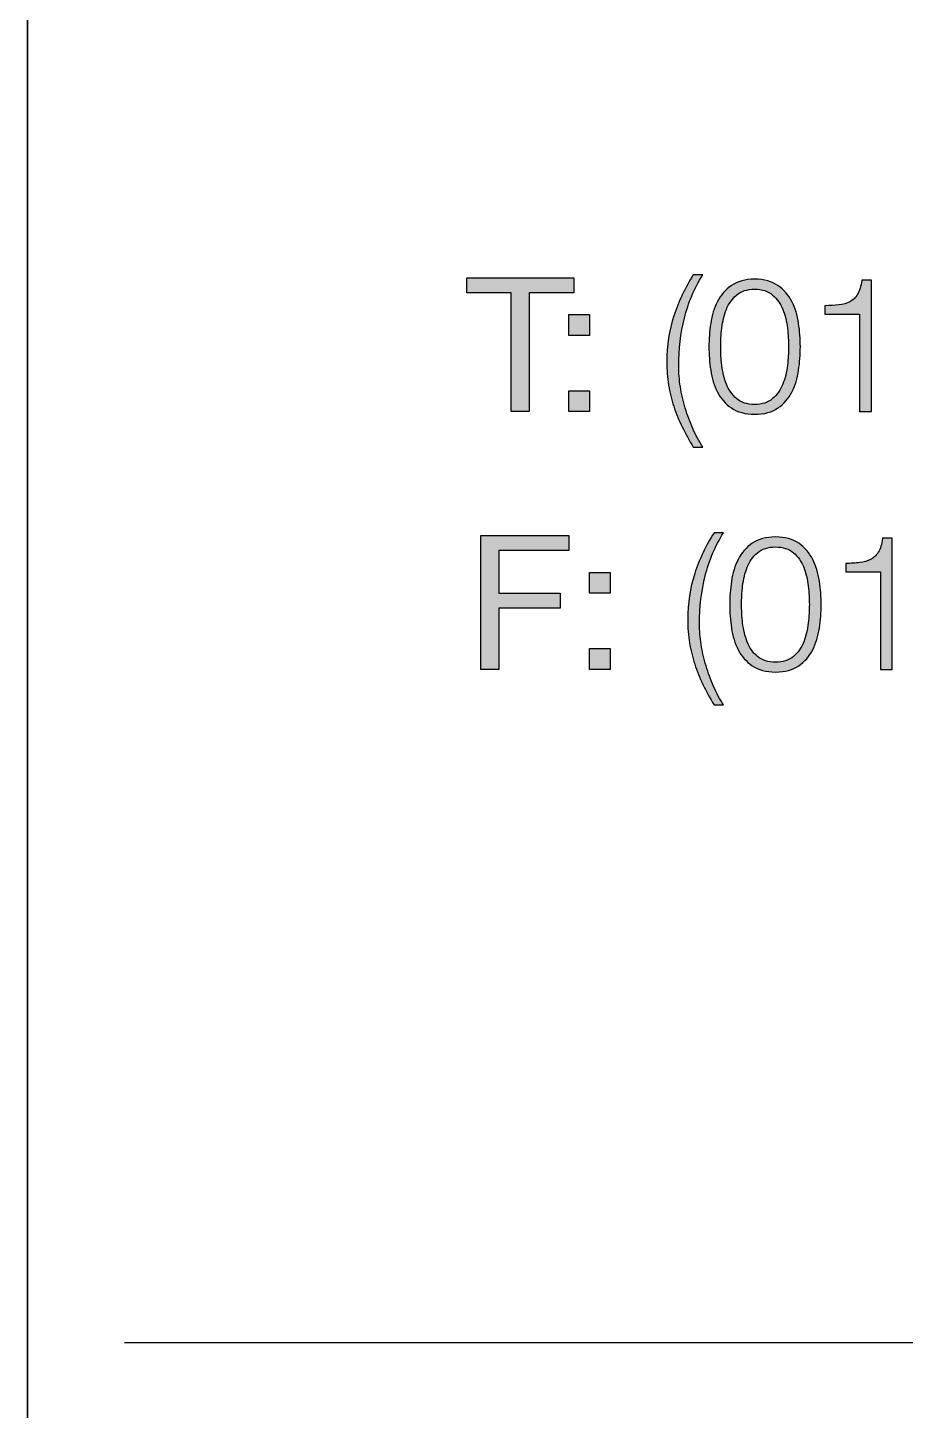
# Paper-space layout 'A3mask (portrait)' of a CAD drawing. Extents: x 0 to 277, y 0 to 394.
# Drawn here: x 188.65 to 197.55, y 14.01 to 28.03 of the extents above; entities that cross this region are included whole.
import ezdxf
from ezdxf.enums import TextEntityAlignment as Align

# ---------------------------------------------------------------- set-up
doc = ezdxf.new("R2010")
doc.units = 0
doc.layers.get('0').update_dxf_attribs({"linetype": 'CONTINUOUS'})
doc.layers.get('Defpoints').update_dxf_attribs({"linetype": 'CONTINUOUS'})
doc.layers.add('JPP_Mask', color=7, linetype='CONTINUOUS')
doc.styles.add('JPP', font='arial.ttf')

# ---------------------------------------------------------------- blocks, each defined once
blk = doc.blocks.new('A3mask (portrait)')
at = {"true_color": 0x004a91}
h = blk.add_hatch(color=154, dxfattribs=at)
edge = h.paths.add_edge_path()
edge.add_spline(control_points=[(195.249, 24.597), (195.249, 24.767), (195.268, 24.929), (195.307, 25.084)], knot_values=[7, 7, 7, 7, 8, 8, 8, 8], degree=3, periodic=0)
edge.add_spline(control_points=[(195.307, 25.084), (195.345, 25.238), (195.407, 25.384), (195.492, 25.521)], knot_values=[6, 6, 6, 6, 7, 7, 7, 7], degree=3, periodic=0)
edge.add_spline(control_points=[(195.492, 25.521), (195.492, 25.521), (195.397, 25.521), (195.397, 25.521), (195.313, 25.39), (195.248, 25.252), (195.2, 25.106), (195.153, 24.959), (195.129, 24.805), (195.129, 24.641)], knot_values=[3, 3, 3, 3, 4, 4, 4, 5, 5, 5, 6, 6, 6, 6], degree=3, periodic=0)
edge.add_spline(control_points=[(195.129, 24.641), (195.129, 24.558), (195.135, 24.479), (195.147, 24.404)], knot_values=[2, 2, 2, 2, 3, 3, 3, 3], degree=3, periodic=0)
edge.add_spline(control_points=[(195.147, 24.404), (195.159, 24.33), (195.177, 24.259), (195.199, 24.189)], knot_values=[1, 1, 1, 1, 2, 2, 2, 2], degree=3, periodic=0)
edge.add_spline(control_points=[(195.199, 24.189), (195.222, 24.119), (195.25, 24.05), (195.284, 23.982)], knot_values=[0, 0, 0, 0, 1, 1, 1, 1], degree=3, periodic=0)
edge.add_spline(control_points=[(195.284, 23.982), (195.318, 23.913), (195.355, 23.844), (195.397, 23.775)], knot_values=[13, 13, 13, 13, 14, 14, 14, 14], degree=3, periodic=0)
edge.add_spline(control_points=[(195.397, 23.775), (195.397, 23.775), (195.492, 23.775), (195.492, 23.775), (195.455, 23.833), (195.422, 23.896), (195.392, 23.963)], knot_values=[11, 11, 11, 11, 12, 12, 12, 13, 13, 13, 13], degree=3, periodic=0)
edge.add_spline(control_points=[(195.392, 23.963), (195.363, 24.03), (195.337, 24.099), (195.315, 24.171)], knot_values=[10, 10, 10, 10, 11, 11, 11, 11], degree=3, periodic=0)
edge.add_spline(control_points=[(195.315, 24.171), (195.294, 24.242), (195.277, 24.314), (195.266, 24.386)], knot_values=[9, 9, 9, 9, 10, 10, 10, 10], degree=3, periodic=0)
edge.add_spline(control_points=[(195.266, 24.386), (195.254, 24.459), (195.249, 24.529), (195.249, 24.597)], knot_values=[8, 8, 8, 8, 9, 9, 9, 9], degree=3, periodic=0)
at = {"true_color": 0x0081c6}
for points in [[(193.733, 25.34), (194.185, 25.34), (194.185, 25.492), (193.1, 25.492), (193.1, 25.34), (193.552, 25.34), (193.552, 24.136), (193.733, 24.136)], [(194.346, 25.118), (194.136, 25.118), (194.136, 24.907), (194.346, 24.907)], [(194.346, 24.346), (194.136, 24.346), (194.136, 24.136), (194.346, 24.136)], [(194.136, 22.88), (193.244, 22.88), (193.244, 21.523), (193.425, 21.523), (193.425, 22.144), (194.048, 22.144), (194.048, 22.296), (193.425, 22.296), (193.425, 22.728), (194.136, 22.728)], [(194.555, 22.505), (194.344, 22.505), (194.344, 22.294), (194.555, 22.294)], [(194.555, 21.734), (194.344, 21.734), (194.344, 21.523), (194.555, 21.523)]]:
    blk.add_hatch(color=142, dxfattribs=at).paths.add_polyline_path(points)
at = {"true_color": 0x004a91}
h = blk.add_hatch(color=154, dxfattribs=at)
edge = h.paths.add_edge_path()
edge.add_spline(control_points=[(196.482, 24.793), (196.482, 24.87), (196.476, 24.95), (196.464, 25.03)], knot_values=[2, 2, 2, 2, 3, 3, 3, 3], degree=3, periodic=0)
edge.add_spline(control_points=[(196.464, 25.03), (196.452, 25.112), (196.429, 25.185), (196.396, 25.251)], knot_values=[1, 1, 1, 1, 2, 2, 2, 2], degree=3, periodic=0)
edge.add_spline(control_points=[(196.396, 25.251), (196.362, 25.317), (196.315, 25.371), (196.255, 25.413)], knot_values=[0, 0, 0, 0, 1, 1, 1, 1], degree=3, periodic=0)
edge.add_spline(control_points=[(196.255, 25.413), (196.195, 25.456), (196.116, 25.477), (196.018, 25.477)], knot_values=[15, 15, 15, 15, 16, 16, 16, 16], degree=3, periodic=0)
edge.add_spline(control_points=[(196.018, 25.477), (195.922, 25.477), (195.844, 25.456), (195.783, 25.413)], knot_values=[14, 14, 14, 14, 15, 15, 15, 15], degree=3, periodic=0)
edge.add_spline(control_points=[(195.783, 25.413), (195.722, 25.371), (195.675, 25.317), (195.641, 25.251), (195.608, 25.185), (195.585, 25.112), (195.573, 25.03)], knot_values=[12, 12, 12, 12, 13, 13, 13, 14, 14, 14, 14], degree=3, periodic=0)
edge.add_spline(control_points=[(195.573, 25.03), (195.561, 24.95), (195.555, 24.87), (195.555, 24.791)], knot_values=[11, 11, 11, 11, 12, 12, 12, 12], degree=3, periodic=0)
edge.add_spline(control_points=[(195.555, 24.791), (195.555, 24.714), (195.561, 24.635), (195.573, 24.554)], knot_values=[10, 10, 10, 10, 11, 11, 11, 11], degree=3, periodic=0)
edge.add_spline(control_points=[(195.573, 24.554), (195.585, 24.473), (195.608, 24.399), (195.641, 24.333), (195.675, 24.267), (195.722, 24.214), (195.783, 24.172)], knot_values=[8, 8, 8, 8, 9, 9, 9, 10, 10, 10, 10], degree=3, periodic=0)
edge.add_spline(control_points=[(195.783, 24.172), (195.844, 24.13), (195.922, 24.109), (196.018, 24.109)], knot_values=[7, 7, 7, 7, 8, 8, 8, 8], degree=3, periodic=0)
edge.add_spline(control_points=[(196.018, 24.109), (196.116, 24.109), (196.195, 24.13), (196.255, 24.172)], knot_values=[6, 6, 6, 6, 7, 7, 7, 7], degree=3, periodic=0)
edge.add_spline(control_points=[(196.255, 24.172), (196.315, 24.214), (196.362, 24.267), (196.396, 24.333)], knot_values=[5, 5, 5, 5, 6, 6, 6, 6], degree=3, periodic=0)
edge.add_spline(control_points=[(196.396, 24.333), (196.429, 24.399), (196.452, 24.473), (196.464, 24.554)], knot_values=[4, 4, 4, 4, 5, 5, 5, 5], degree=3, periodic=0)
edge.add_spline(control_points=[(196.464, 24.554), (196.476, 24.635), (196.482, 24.715), (196.482, 24.793)], knot_values=[3, 3, 3, 3, 4, 4, 4, 4], degree=3, periodic=0)
edge = h.paths.add_edge_path(flags=16)
edge.add_spline(control_points=[(195.675, 24.793), (195.675, 24.85), (195.678, 24.913), (195.686, 24.981)], knot_values=[2, 2, 2, 2, 3, 3, 3, 3], degree=3, periodic=0)
edge.add_spline(control_points=[(195.686, 24.981), (195.694, 25.05), (195.709, 25.113), (195.732, 25.171)], knot_values=[1, 1, 1, 1, 2, 2, 2, 2], degree=3, periodic=0)
edge.add_spline(control_points=[(195.732, 25.171), (195.756, 25.229), (195.79, 25.278), (195.836, 25.317)], knot_values=[0, 0, 0, 0, 1, 1, 1, 1], degree=3, periodic=0)
edge.add_spline(control_points=[(195.836, 25.317), (195.882, 25.357), (195.943, 25.376), (196.018, 25.376)], knot_values=[15, 15, 15, 15, 16, 16, 16, 16], degree=3, periodic=0)
edge.add_spline(control_points=[(196.018, 25.376), (196.095, 25.376), (196.155, 25.357), (196.201, 25.317)], knot_values=[14, 14, 14, 14, 15, 15, 15, 15], degree=3, periodic=0)
edge.add_spline(control_points=[(196.201, 25.317), (196.246, 25.278), (196.281, 25.229), (196.304, 25.171)], knot_values=[13, 13, 13, 13, 14, 14, 14, 14], degree=3, periodic=0)
edge.add_spline(control_points=[(196.304, 25.171), (196.328, 25.113), (196.343, 25.05), (196.351, 24.981)], knot_values=[12, 12, 12, 12, 13, 13, 13, 13], degree=3, periodic=0)
edge.add_spline(control_points=[(196.351, 24.981), (196.359, 24.913), (196.362, 24.85), (196.362, 24.793)], knot_values=[11, 11, 11, 11, 12, 12, 12, 12], degree=3, periodic=0)
edge.add_spline(control_points=[(196.362, 24.793), (196.362, 24.735), (196.359, 24.672), (196.351, 24.604), (196.343, 24.536), (196.328, 24.473), (196.304, 24.414), (196.281, 24.355), (196.246, 24.306), (196.201, 24.267)], knot_values=[8, 8, 8, 8, 9, 9, 9, 10, 10, 10, 11, 11, 11, 11], degree=3, periodic=0)
edge.add_spline(control_points=[(196.201, 24.267), (196.155, 24.227), (196.095, 24.208), (196.018, 24.208)], knot_values=[7, 7, 7, 7, 8, 8, 8, 8], degree=3, periodic=0)
edge.add_spline(control_points=[(196.018, 24.208), (195.943, 24.208), (195.882, 24.227), (195.836, 24.267), (195.79, 24.306), (195.756, 24.355), (195.732, 24.414), (195.709, 24.473), (195.694, 24.536), (195.686, 24.604), (195.678, 24.672), (195.675, 24.735), (195.675, 24.793)], knot_values=[3, 3, 3, 3, 4, 4, 4, 5, 5, 5, 6, 6, 6, 7, 7, 7, 7], degree=3, periodic=0)
h = blk.add_hatch(color=154, dxfattribs=at)
edge = h.paths.add_edge_path()
edge.add_spline(control_points=[(197.202, 24.801), (197.202, 25.133), (197.202, 25.466), (197.202, 25.466), (197.202, 25.466), (197.178, 25.466), (197.154, 25.466)], knot_values=[3.5, 3.5, 3.5, 3.5, 4, 4, 4, 4.5, 4.5, 4.5, 4.5], degree=3, periodic=0)
edge.add_spline(control_points=[(197.154, 25.466), (197.129, 25.466), (197.105, 25.466), (197.105, 25.466), (197.096, 25.405), (197.081, 25.358), (197.061, 25.324), (197.04, 25.29), (197.014, 25.265), (196.983, 25.249)], knot_values=[1, 1, 1, 1, 1.5, 1.5, 1.5, 2.5, 2.5, 2.5, 3.5, 3.5, 3.5, 3.5], degree=3, periodic=0)
edge.add_spline(control_points=[(196.983, 25.249), (196.952, 25.233), (196.915, 25.222), (196.872, 25.218)], knot_values=[0, 0, 0, 0, 1, 1, 1, 1], degree=3, periodic=0)
edge.add_spline(control_points=[(196.872, 25.218), (196.83, 25.213), (196.783, 25.21), (196.731, 25.209)], knot_values=[9, 9, 9, 9, 10, 10, 10, 10], degree=3, periodic=0)
edge.add_spline(control_points=[(196.731, 25.209), (196.731, 25.209), (196.731, 25.124), (196.731, 25.124), (196.731, 25.124), (196.819, 25.124), (196.907, 25.124)], knot_values=[7.5, 7.5, 7.5, 7.5, 8.5, 8.5, 8.5, 9, 9, 9, 9], degree=3, periodic=0)
edge.add_spline(control_points=[(196.907, 25.124), (196.995, 25.124), (197.082, 25.124), (197.082, 25.124), (197.082, 25.124), (197.082, 24.877), (197.082, 24.63)], knot_values=[6.5, 6.5, 6.5, 6.5, 7, 7, 7, 7.5, 7.5, 7.5, 7.5], degree=3, periodic=0)
edge.add_spline(control_points=[(197.082, 24.63), (197.082, 24.383), (197.082, 24.136), (197.082, 24.136), (197.082, 24.136), (197.112, 24.136), (197.142, 24.136)], knot_values=[5.5, 5.5, 5.5, 5.5, 6, 6, 6, 6.5, 6.5, 6.5, 6.5], degree=3, periodic=0)
edge.add_spline(control_points=[(197.142, 24.136), (197.172, 24.136), (197.202, 24.136), (197.202, 24.136), (197.202, 24.136), (197.202, 24.468), (197.202, 24.801)], knot_values=[4.5, 4.5, 4.5, 4.5, 5, 5, 5, 5.5, 5.5, 5.5, 5.5], degree=3, periodic=0)
h = blk.add_hatch(color=154, dxfattribs=at)
edge = h.paths.add_edge_path()
edge.add_spline(control_points=[(195.46, 21.985), (195.46, 22.154), (195.479, 22.316), (195.518, 22.471)], knot_values=[7, 7, 7, 7, 8, 8, 8, 8], degree=3, periodic=0)
edge.add_spline(control_points=[(195.518, 22.471), (195.556, 22.626), (195.618, 22.771), (195.703, 22.908)], knot_values=[6, 6, 6, 6, 7, 7, 7, 7], degree=3, periodic=0)
edge.add_spline(control_points=[(195.703, 22.908), (195.703, 22.908), (195.608, 22.908), (195.608, 22.908), (195.524, 22.778), (195.459, 22.639), (195.411, 22.493), (195.364, 22.347), (195.34, 22.192), (195.34, 22.028)], knot_values=[3, 3, 3, 3, 4, 4, 4, 5, 5, 5, 6, 6, 6, 6], degree=3, periodic=0)
edge.add_spline(control_points=[(195.34, 22.028), (195.34, 21.945), (195.346, 21.866), (195.358, 21.792)], knot_values=[2, 2, 2, 2, 3, 3, 3, 3], degree=3, periodic=0)
edge.add_spline(control_points=[(195.358, 21.792), (195.37, 21.718), (195.388, 21.646), (195.411, 21.576)], knot_values=[1, 1, 1, 1, 2, 2, 2, 2], degree=3, periodic=0)
edge.add_spline(control_points=[(195.411, 21.576), (195.433, 21.507), (195.462, 21.437), (195.495, 21.369)], knot_values=[0, 0, 0, 0, 1, 1, 1, 1], degree=3, periodic=0)
edge.add_spline(control_points=[(195.495, 21.369), (195.529, 21.301), (195.566, 21.232), (195.608, 21.162)], knot_values=[13, 13, 13, 13, 14, 14, 14, 14], degree=3, periodic=0)
edge.add_spline(control_points=[(195.608, 21.162), (195.608, 21.162), (195.703, 21.162), (195.703, 21.162), (195.666, 21.22), (195.633, 21.283), (195.603, 21.35)], knot_values=[11, 11, 11, 11, 12, 12, 12, 13, 13, 13, 13], degree=3, periodic=0)
edge.add_spline(control_points=[(195.603, 21.35), (195.574, 21.417), (195.548, 21.487), (195.526, 21.558)], knot_values=[10, 10, 10, 10, 11, 11, 11, 11], degree=3, periodic=0)
edge.add_spline(control_points=[(195.526, 21.558), (195.505, 21.63), (195.488, 21.702), (195.477, 21.774)], knot_values=[9, 9, 9, 9, 10, 10, 10, 10], degree=3, periodic=0)
edge.add_spline(control_points=[(195.477, 21.774), (195.465, 21.846), (195.46, 21.916), (195.46, 21.985)], knot_values=[8, 8, 8, 8, 9, 9, 9, 9], degree=3, periodic=0)
h = blk.add_hatch(color=154, dxfattribs=at)
edge = h.paths.add_edge_path()
edge.add_spline(control_points=[(196.693, 22.18), (196.693, 22.258), (196.687, 22.337), (196.675, 22.418)], knot_values=[2, 2, 2, 2, 3, 3, 3, 3], degree=3, periodic=0)
edge.add_spline(control_points=[(196.675, 22.418), (196.663, 22.499), (196.64, 22.573), (196.607, 22.638)], knot_values=[1, 1, 1, 1, 2, 2, 2, 2], degree=3, periodic=0)
edge.add_spline(control_points=[(196.607, 22.638), (196.573, 22.704), (196.526, 22.758), (196.466, 22.801)], knot_values=[0, 0, 0, 0, 1, 1, 1, 1], degree=3, periodic=0)
edge.add_spline(control_points=[(196.466, 22.801), (196.406, 22.843), (196.327, 22.865), (196.23, 22.865)], knot_values=[15, 15, 15, 15, 16, 16, 16, 16], degree=3, periodic=0)
edge.add_spline(control_points=[(196.23, 22.865), (196.133, 22.865), (196.055, 22.843), (195.994, 22.801)], knot_values=[14, 14, 14, 14, 15, 15, 15, 15], degree=3, periodic=0)
edge.add_spline(control_points=[(195.994, 22.801), (195.933, 22.758), (195.886, 22.704), (195.852, 22.638), (195.819, 22.573), (195.796, 22.499), (195.784, 22.418)], knot_values=[12, 12, 12, 12, 13, 13, 13, 14, 14, 14, 14], degree=3, periodic=0)
edge.add_spline(control_points=[(195.784, 22.418), (195.772, 22.337), (195.766, 22.257), (195.766, 22.178)], knot_values=[11, 11, 11, 11, 12, 12, 12, 12], degree=3, periodic=0)
edge.add_spline(control_points=[(195.766, 22.178), (195.766, 22.101), (195.772, 22.022), (195.784, 21.941)], knot_values=[10, 10, 10, 10, 11, 11, 11, 11], degree=3, periodic=0)
edge.add_spline(control_points=[(195.784, 21.941), (195.796, 21.86), (195.819, 21.786), (195.852, 21.721), (195.886, 21.655), (195.933, 21.601), (195.994, 21.559)], knot_values=[8, 8, 8, 8, 9, 9, 9, 10, 10, 10, 10], degree=3, periodic=0)
edge.add_spline(control_points=[(195.994, 21.559), (196.055, 21.517), (196.133, 21.496), (196.23, 21.496)], knot_values=[7, 7, 7, 7, 8, 8, 8, 8], degree=3, periodic=0)
edge.add_spline(control_points=[(196.23, 21.496), (196.327, 21.496), (196.406, 21.517), (196.466, 21.559)], knot_values=[6, 6, 6, 6, 7, 7, 7, 7], degree=3, periodic=0)
edge.add_spline(control_points=[(196.466, 21.559), (196.526, 21.601), (196.573, 21.655), (196.607, 21.721)], knot_values=[5, 5, 5, 5, 6, 6, 6, 6], degree=3, periodic=0)
edge.add_spline(control_points=[(196.607, 21.721), (196.64, 21.786), (196.663, 21.86), (196.675, 21.941)], knot_values=[4, 4, 4, 4, 5, 5, 5, 5], degree=3, periodic=0)
edge.add_spline(control_points=[(196.675, 21.941), (196.687, 22.022), (196.693, 22.102), (196.693, 22.18)], knot_values=[3, 3, 3, 3, 4, 4, 4, 4], degree=3, periodic=0)
edge = h.paths.add_edge_path(flags=16)
edge.add_spline(control_points=[(195.886, 22.18), (195.886, 22.237), (195.889, 22.3), (195.897, 22.368)], knot_values=[2, 2, 2, 2, 3, 3, 3, 3], degree=3, periodic=0)
edge.add_spline(control_points=[(195.897, 22.368), (195.905, 22.437), (195.92, 22.5), (195.944, 22.559)], knot_values=[1, 1, 1, 1, 2, 2, 2, 2], degree=3, periodic=0)
edge.add_spline(control_points=[(195.944, 22.559), (195.967, 22.617), (196.002, 22.666), (196.047, 22.705)], knot_values=[0, 0, 0, 0, 1, 1, 1, 1], degree=3, periodic=0)
edge.add_spline(control_points=[(196.047, 22.705), (196.093, 22.744), (196.154, 22.764), (196.23, 22.764)], knot_values=[15, 15, 15, 15, 16, 16, 16, 16], degree=3, periodic=0)
edge.add_spline(control_points=[(196.23, 22.764), (196.306, 22.764), (196.366, 22.744), (196.412, 22.705)], knot_values=[14, 14, 14, 14, 15, 15, 15, 15], degree=3, periodic=0)
edge.add_spline(control_points=[(196.412, 22.705), (196.458, 22.666), (196.492, 22.617), (196.516, 22.559)], knot_values=[13, 13, 13, 13, 14, 14, 14, 14], degree=3, periodic=0)
edge.add_spline(control_points=[(196.516, 22.559), (196.539, 22.5), (196.554, 22.437), (196.562, 22.368)], knot_values=[12, 12, 12, 12, 13, 13, 13, 13], degree=3, periodic=0)
edge.add_spline(control_points=[(196.562, 22.368), (196.57, 22.3), (196.573, 22.237), (196.573, 22.18)], knot_values=[11, 11, 11, 11, 12, 12, 12, 12], degree=3, periodic=0)
edge.add_spline(control_points=[(196.573, 22.18), (196.573, 22.122), (196.57, 22.059), (196.562, 21.991), (196.554, 21.924), (196.539, 21.86), (196.516, 21.801), (196.492, 21.742), (196.458, 21.693), (196.412, 21.654)], knot_values=[8, 8, 8, 8, 9, 9, 9, 10, 10, 10, 11, 11, 11, 11], degree=3, periodic=0)
edge.add_spline(control_points=[(196.412, 21.654), (196.366, 21.615), (196.306, 21.595), (196.23, 21.595)], knot_values=[7, 7, 7, 7, 8, 8, 8, 8], degree=3, periodic=0)
edge.add_spline(control_points=[(196.23, 21.595), (196.154, 21.595), (196.093, 21.615), (196.047, 21.654), (196.002, 21.693), (195.967, 21.742), (195.944, 21.801), (195.92, 21.86), (195.905, 21.924), (195.897, 21.991), (195.889, 22.059), (195.886, 22.122), (195.886, 22.18)], knot_values=[3, 3, 3, 3, 4, 4, 4, 5, 5, 5, 6, 6, 6, 7, 7, 7, 7], degree=3, periodic=0)
h = blk.add_hatch(color=154, dxfattribs=at)
edge = h.paths.add_edge_path()
edge.add_spline(control_points=[(197.413, 22.188), (197.413, 22.52), (197.413, 22.853), (197.413, 22.853), (197.413, 22.853), (197.389, 22.853), (197.365, 22.853)], knot_values=[3.5, 3.5, 3.5, 3.5, 4, 4, 4, 4.5, 4.5, 4.5, 4.5], degree=3, periodic=0)
edge.add_spline(control_points=[(197.365, 22.853), (197.34, 22.853), (197.316, 22.853), (197.316, 22.853), (197.307, 22.792), (197.293, 22.745), (197.272, 22.711), (197.251, 22.678), (197.225, 22.653), (197.194, 22.637)], knot_values=[1, 1, 1, 1, 1.5, 1.5, 1.5, 2.5, 2.5, 2.5, 3.5, 3.5, 3.5, 3.5], degree=3, periodic=0)
edge.add_spline(control_points=[(197.194, 22.637), (197.163, 22.62), (197.126, 22.609), (197.084, 22.605)], knot_values=[0, 0, 0, 0, 1, 1, 1, 1], degree=3, periodic=0)
edge.add_spline(control_points=[(197.084, 22.605), (197.041, 22.601), (196.994, 22.598), (196.942, 22.596)], knot_values=[9, 9, 9, 9, 10, 10, 10, 10], degree=3, periodic=0)
edge.add_spline(control_points=[(196.942, 22.596), (196.942, 22.596), (196.942, 22.511), (196.942, 22.511), (196.942, 22.511), (197.03, 22.511), (197.118, 22.511)], knot_values=[7.5, 7.5, 7.5, 7.5, 8.5, 8.5, 8.5, 9, 9, 9, 9], degree=3, periodic=0)
edge.add_spline(control_points=[(197.118, 22.511), (197.206, 22.511), (197.293, 22.511), (197.293, 22.511), (197.293, 22.511), (197.293, 22.264), (197.293, 22.017)], knot_values=[6.5, 6.5, 6.5, 6.5, 7, 7, 7, 7.5, 7.5, 7.5, 7.5], degree=3, periodic=0)
edge.add_spline(control_points=[(197.293, 22.017), (197.293, 21.77), (197.293, 21.523), (197.293, 21.523), (197.293, 21.523), (197.323, 21.523), (197.353, 21.523)], knot_values=[5.5, 5.5, 5.5, 5.5, 6, 6, 6, 6.5, 6.5, 6.5, 6.5], degree=3, periodic=0)
edge.add_spline(control_points=[(197.353, 21.523), (197.383, 21.523), (197.413, 21.523), (197.413, 21.523), (197.413, 21.523), (197.413, 21.855), (197.413, 22.188)], knot_values=[4.5, 4.5, 4.5, 4.5, 5, 5, 5, 5.5, 5.5, 5.5, 5.5], degree=3, periodic=0)
at = {"color": 154, "true_color": 0x004a91}
for p, q in [((188.65, 56.35), (188.65, 2.45)), ((189.63, 14.7), (275.87, 14.7))]:
    blk.add_line(p, q, dxfattribs=at)
at = {"layer": 'Defpoints'}
blk.add_lwpolyline([(188.65, 0), (188.65, 58.8), (276.85, 58.8)], dxfattribs=at)
at = {"layer": 'Defpoints', "color": 142, "true_color": 0x0081c6}
for points in [[(193.1, 25.34), (193.1, 25.492), (194.185, 25.492), (194.185, 25.34), (193.733, 25.34), (193.733, 24.136), (193.552, 24.136), (193.552, 25.34), (193.1, 25.34)], [(194.136, 24.907), (194.136, 25.118), (194.346, 25.118), (194.346, 24.907), (194.136, 24.907)], [(194.346, 24.346), (194.346, 24.136), (194.136, 24.136), (194.136, 24.346), (194.346, 24.346)], [(194.136, 22.88), (194.136, 22.728), (193.425, 22.728), (193.425, 22.296), (194.048, 22.296), (194.048, 22.144), (193.425, 22.144), (193.425, 21.523), (193.244, 21.523), (193.244, 22.88), (194.136, 22.88)], [(194.344, 22.294), (194.344, 22.505), (194.555, 22.505), (194.555, 22.294), (194.344, 22.294)], [(194.555, 21.734), (194.555, 21.523), (194.344, 21.523), (194.344, 21.734), (194.555, 21.734)]]:
    blk.add_lwpolyline(points, dxfattribs=at)
at = {"layer": 'Defpoints', "color": 154, "true_color": 0x004a91}
for points, knots in [([(195.284, 23.982), (195.25, 24.05), (195.222, 24.119), (195.199, 24.189), (195.177, 24.259), (195.159, 24.33), (195.147, 24.404), (195.135, 24.479), (195.129, 24.558), (195.129, 24.641), (195.129, 24.805), (195.153, 24.959), (195.2, 25.106), (195.248, 25.252), (195.313, 25.39), (195.397, 25.521), (195.397, 25.521), (195.492, 25.521), (195.492, 25.521), (195.407, 25.384), (195.345, 25.238), (195.307, 25.084), (195.268, 24.929), (195.249, 24.767), (195.249, 24.597), (195.249, 24.529), (195.254, 24.459), (195.266, 24.386), (195.277, 24.314), (195.294, 24.242), (195.315, 24.171), (195.337, 24.099), (195.363, 24.03), (195.392, 23.963), (195.422, 23.896), (195.455, 23.833), (195.492, 23.775), (195.492, 23.775), (195.397, 23.775), (195.397, 23.775), (195.355, 23.844), (195.318, 23.913), (195.284, 23.982)], [0, 0, 0, 0, 1, 1, 1, 2, 2, 2, 3, 3, 3, 4, 4, 4, 5, 5, 5, 6, 6, 6, 7, 7, 7, 8, 8, 8, 9, 9, 9, 10, 10, 10, 11, 11, 11, 12, 12, 12, 13, 13, 13, 14, 14, 14, 14]), ([(196.255, 25.413), (196.315, 25.371), (196.362, 25.317), (196.396, 25.251), (196.429, 25.185), (196.452, 25.112), (196.464, 25.03), (196.476, 24.95), (196.482, 24.87), (196.482, 24.793), (196.482, 24.715), (196.476, 24.635), (196.464, 24.554), (196.452, 24.473), (196.429, 24.399), (196.396, 24.333), (196.362, 24.267), (196.315, 24.214), (196.255, 24.172), (196.195, 24.13), (196.116, 24.109), (196.018, 24.109), (195.922, 24.109), (195.844, 24.13), (195.783, 24.172), (195.722, 24.214), (195.675, 24.267), (195.641, 24.333), (195.608, 24.399), (195.585, 24.473), (195.573, 24.554), (195.561, 24.635), (195.555, 24.714), (195.555, 24.791), (195.555, 24.87), (195.561, 24.95), (195.573, 25.03), (195.585, 25.112), (195.608, 25.185), (195.641, 25.251), (195.675, 25.317), (195.722, 25.371), (195.783, 25.413), (195.844, 25.456), (195.922, 25.477), (196.018, 25.477), (196.116, 25.477), (196.195, 25.456), (196.255, 25.413)], [0, 0, 0, 0, 1, 1, 1, 2, 2, 2, 3, 3, 3, 4, 4, 4, 5, 5, 5, 6, 6, 6, 7, 7, 7, 8, 8, 8, 9, 9, 9, 10, 10, 10, 11, 11, 11, 12, 12, 12, 13, 13, 13, 14, 14, 14, 15, 15, 15, 16, 16, 16, 16]), ([(195.836, 25.317), (195.79, 25.278), (195.756, 25.229), (195.732, 25.171), (195.709, 25.113), (195.694, 25.05), (195.686, 24.981), (195.678, 24.913), (195.675, 24.85), (195.675, 24.793), (195.675, 24.735), (195.678, 24.672), (195.686, 24.604), (195.694, 24.536), (195.709, 24.473), (195.732, 24.414), (195.756, 24.355), (195.79, 24.306), (195.836, 24.267), (195.882, 24.227), (195.943, 24.208), (196.018, 24.208), (196.095, 24.208), (196.155, 24.227), (196.201, 24.267), (196.246, 24.306), (196.281, 24.355), (196.304, 24.414), (196.328, 24.473), (196.343, 24.536), (196.351, 24.604), (196.359, 24.672), (196.362, 24.735), (196.362, 24.793), (196.362, 24.85), (196.359, 24.913), (196.351, 24.981), (196.343, 25.05), (196.328, 25.113), (196.304, 25.171), (196.281, 25.229), (196.246, 25.278), (196.201, 25.317), (196.155, 25.357), (196.095, 25.376), (196.018, 25.376), (195.943, 25.376), (195.882, 25.357), (195.836, 25.317)], [0, 0, 0, 0, 1, 1, 1, 2, 2, 2, 3, 3, 3, 4, 4, 4, 5, 5, 5, 6, 6, 6, 7, 7, 7, 8, 8, 8, 9, 9, 9, 10, 10, 10, 11, 11, 11, 12, 12, 12, 13, 13, 13, 14, 14, 14, 15, 15, 15, 16, 16, 16, 16]), ([(196.872, 25.218), (196.915, 25.222), (196.952, 25.233), (196.983, 25.249), (197.014, 25.265), (197.04, 25.29), (197.061, 25.324), (197.081, 25.358), (197.096, 25.405), (197.105, 25.466), (197.105, 25.466), (197.202, 25.466), (197.202, 25.466), (197.202, 25.466), (197.202, 24.136), (197.202, 24.136), (197.202, 24.136), (197.082, 24.136), (197.082, 24.136), (197.082, 24.136), (197.082, 25.124), (197.082, 25.124), (197.082, 25.124), (196.731, 25.124), (196.731, 25.124), (196.731, 25.124), (196.731, 25.209), (196.731, 25.209), (196.783, 25.21), (196.83, 25.213), (196.872, 25.218)], [0, 0, 0, 0, 1, 1, 1, 2, 2, 2, 3, 3, 3, 4, 4, 4, 5, 5, 5, 6, 6, 6, 7, 7, 7, 8, 8, 8, 9, 9, 9, 10, 10, 10, 10]), ([(195.495, 21.369), (195.462, 21.437), (195.433, 21.507), (195.411, 21.576), (195.388, 21.646), (195.37, 21.718), (195.358, 21.792), (195.346, 21.866), (195.34, 21.945), (195.34, 22.028), (195.34, 22.192), (195.364, 22.347), (195.411, 22.493), (195.459, 22.639), (195.524, 22.778), (195.608, 22.908), (195.608, 22.908), (195.703, 22.908), (195.703, 22.908), (195.618, 22.771), (195.556, 22.626), (195.518, 22.471), (195.479, 22.316), (195.46, 22.154), (195.46, 21.985), (195.46, 21.916), (195.465, 21.846), (195.477, 21.774), (195.488, 21.702), (195.505, 21.63), (195.526, 21.558), (195.548, 21.487), (195.574, 21.417), (195.603, 21.35), (195.633, 21.283), (195.666, 21.22), (195.703, 21.162), (195.703, 21.162), (195.608, 21.162), (195.608, 21.162), (195.566, 21.232), (195.529, 21.301), (195.495, 21.369)], [0, 0, 0, 0, 1, 1, 1, 2, 2, 2, 3, 3, 3, 4, 4, 4, 5, 5, 5, 6, 6, 6, 7, 7, 7, 8, 8, 8, 9, 9, 9, 10, 10, 10, 11, 11, 11, 12, 12, 12, 13, 13, 13, 14, 14, 14, 14]), ([(196.466, 22.801), (196.526, 22.758), (196.573, 22.704), (196.607, 22.638), (196.64, 22.573), (196.663, 22.499), (196.675, 22.418), (196.687, 22.337), (196.693, 22.258), (196.693, 22.18), (196.693, 22.102), (196.687, 22.022), (196.675, 21.941), (196.663, 21.86), (196.64, 21.786), (196.607, 21.721), (196.573, 21.655), (196.526, 21.601), (196.466, 21.559), (196.406, 21.517), (196.327, 21.496), (196.23, 21.496), (196.133, 21.496), (196.055, 21.517), (195.994, 21.559), (195.933, 21.601), (195.886, 21.655), (195.852, 21.721), (195.819, 21.786), (195.796, 21.86), (195.784, 21.941), (195.772, 22.022), (195.766, 22.101), (195.766, 22.178), (195.766, 22.257), (195.772, 22.337), (195.784, 22.418), (195.796, 22.499), (195.819, 22.573), (195.852, 22.638), (195.886, 22.704), (195.933, 22.758), (195.994, 22.801), (196.055, 22.843), (196.133, 22.865), (196.23, 22.865), (196.327, 22.865), (196.406, 22.843), (196.466, 22.801)], [0, 0, 0, 0, 1, 1, 1, 2, 2, 2, 3, 3, 3, 4, 4, 4, 5, 5, 5, 6, 6, 6, 7, 7, 7, 8, 8, 8, 9, 9, 9, 10, 10, 10, 11, 11, 11, 12, 12, 12, 13, 13, 13, 14, 14, 14, 15, 15, 15, 16, 16, 16, 16]), ([(197.084, 22.605), (197.126, 22.609), (197.163, 22.62), (197.194, 22.637), (197.225, 22.653), (197.251, 22.678), (197.272, 22.711), (197.293, 22.745), (197.307, 22.792), (197.316, 22.853), (197.316, 22.853), (197.413, 22.853), (197.413, 22.853), (197.413, 22.853), (197.413, 21.523), (197.413, 21.523), (197.413, 21.523), (197.293, 21.523), (197.293, 21.523), (197.293, 21.523), (197.293, 22.511), (197.293, 22.511), (197.293, 22.511), (196.942, 22.511), (196.942, 22.511), (196.942, 22.511), (196.942, 22.596), (196.942, 22.596), (196.994, 22.598), (197.041, 22.601), (197.084, 22.605)], [0, 0, 0, 0, 1, 1, 1, 2, 2, 2, 3, 3, 3, 4, 4, 4, 5, 5, 5, 6, 6, 6, 7, 7, 7, 8, 8, 8, 9, 9, 9, 10, 10, 10, 10]), ([(196.047, 22.705), (196.002, 22.666), (195.967, 22.617), (195.944, 22.559), (195.92, 22.5), (195.905, 22.437), (195.897, 22.368), (195.889, 22.3), (195.886, 22.237), (195.886, 22.18), (195.886, 22.122), (195.889, 22.059), (195.897, 21.991), (195.905, 21.924), (195.92, 21.86), (195.944, 21.801), (195.967, 21.742), (196.002, 21.693), (196.047, 21.654), (196.093, 21.615), (196.154, 21.595), (196.23, 21.595), (196.306, 21.595), (196.366, 21.615), (196.412, 21.654), (196.458, 21.693), (196.492, 21.742), (196.516, 21.801), (196.539, 21.86), (196.554, 21.924), (196.562, 21.991), (196.57, 22.059), (196.573, 22.122), (196.573, 22.18), (196.573, 22.237), (196.57, 22.3), (196.562, 22.368), (196.554, 22.437), (196.539, 22.5), (196.516, 22.559), (196.492, 22.617), (196.458, 22.666), (196.412, 22.705), (196.366, 22.744), (196.306, 22.764), (196.23, 22.764), (196.154, 22.764), (196.093, 22.744), (196.047, 22.705)], [0, 0, 0, 0, 1, 1, 1, 2, 2, 2, 3, 3, 3, 4, 4, 4, 5, 5, 5, 6, 6, 6, 7, 7, 7, 8, 8, 8, 9, 9, 9, 10, 10, 10, 11, 11, 11, 12, 12, 12, 13, 13, 13, 14, 14, 14, 15, 15, 15, 16, 16, 16, 16])]:
    blk.add_open_spline(points, degree=3, knots=knots, dxfattribs=at)
at = {"color": 7, "style": 'JPP'}
for tag, p in [('Client', (244.02, 56.35)), ('Project1', (244.02, 44.1)), ('Project2', (244.02, 40.425)), ('Project3', (244.02, 36.75)), ('Title1', (244.02, 28.175)), ('Title2', (244.02, 24.5)), ('Title3', (244.02, 20.825)), ('Status', (191.1, 3.675))]:
    blk.add_attdef(tag, text='', height=1.7, dxfattribs=at).set_placement(p, align=Align.MIDDLE_LEFT)
at = {"color": 2, "style": 'JPP'}
for tag, p in [('Scale', (204.575, 12.25)), ('Checked', (248.675, 12.25)), ('Drawn', (226.625, 12.25)), ('Date', (270.725, 12.25))]:
    blk.add_attdef(tag, text='', height=1, dxfattribs=at).set_placement(p, align=Align.MIDDLE_CENTER)
at = {"color": 6, "style": 'JPP'}
for tag, p in [('Ref', (235.2, 3.675)), ('DrgNo.', (255.78, 3.675))]:
    blk.add_attdef(tag, text='', height=2, dxfattribs=at).set_placement(p, align=Align.MIDDLE_LEFT)
blk.add_attdef('Rev', text='', height=2, dxfattribs=at).set_placement((272.575, 3.675), align=Align.MIDDLE_CENTER)

psp = doc.layouts.new('A3mask (portrait)')

# ---------------------------------------------------------------- block references
at = {"layer": 'JPP_Mask'}
psp.add_blockref('A3mask (portrait)', (0, 0), dxfattribs=at)

doc.saveas('drawing.dxf')
